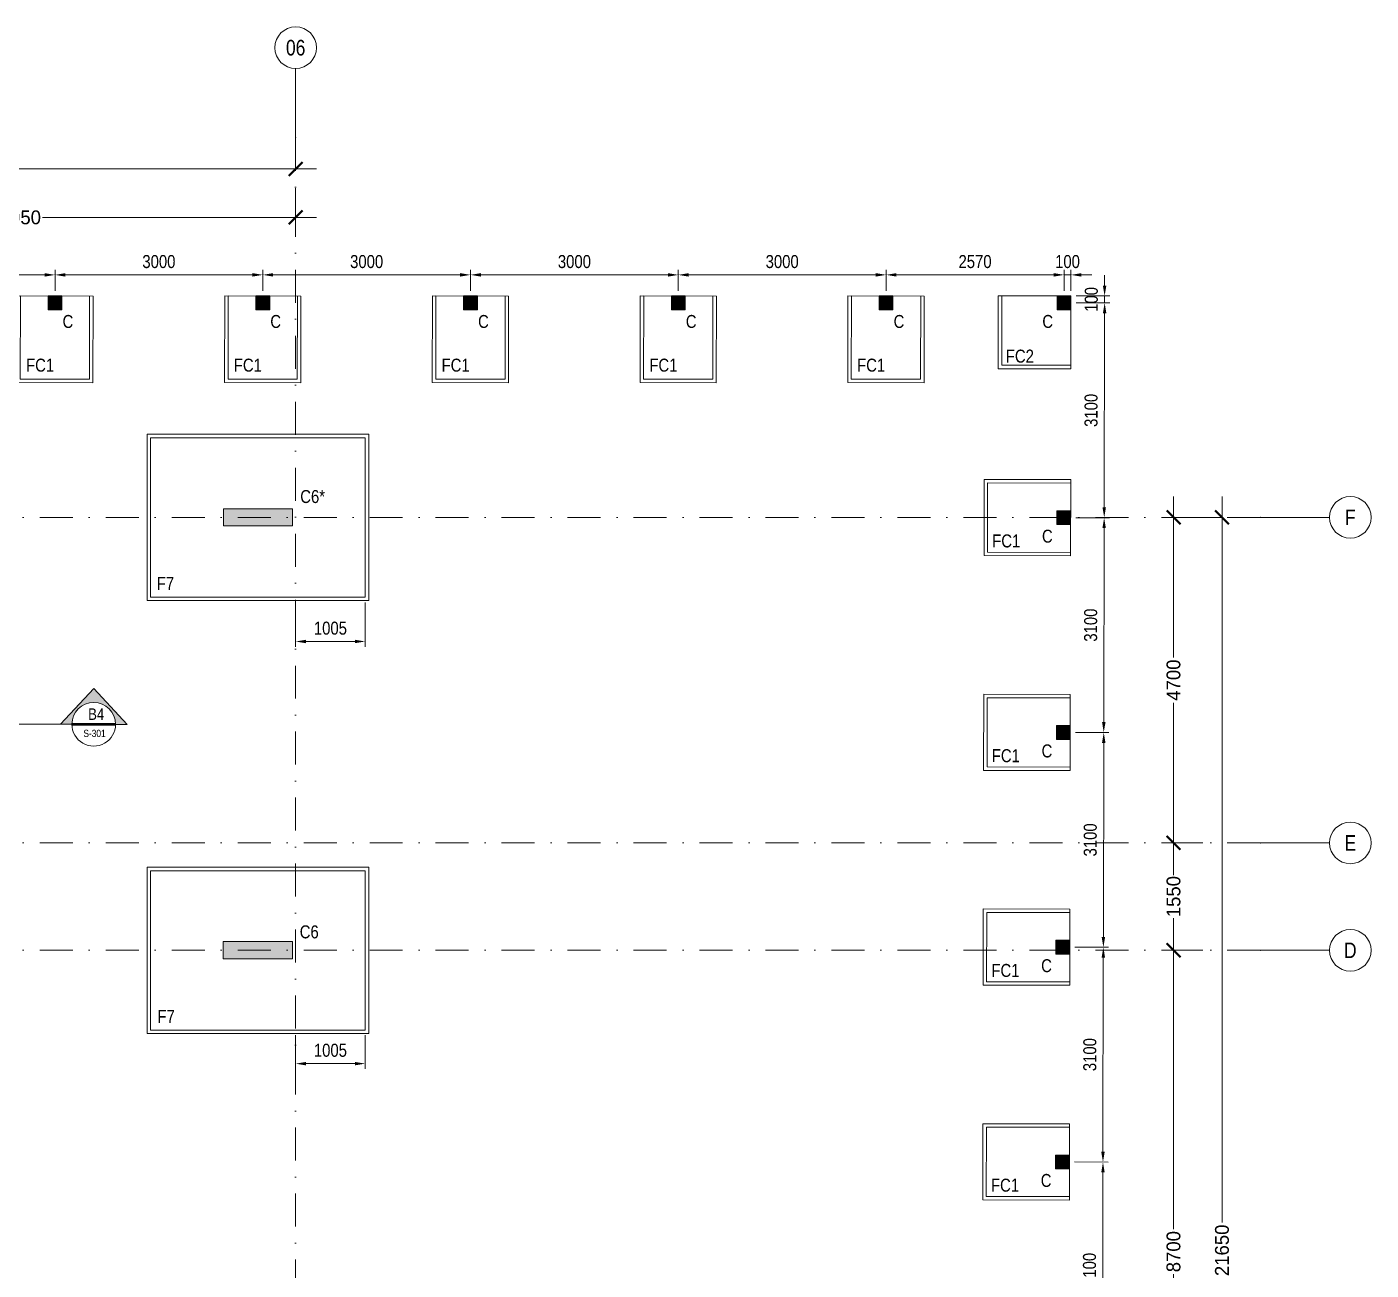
# Model space of a CAD drawing. Header units: millimetres. Extents: x -2277 to 53904, y -32032 to 20357.
# Drawn here: x 34494 to 53904, y -14086 to 3860 of the extents above; entities that cross this region are included whole.
import ezdxf
from ezdxf.enums import TextEntityAlignment as Align

# ---------------------------------------------------------------- set-up
doc = ezdxf.new("R2010")
doc.units = ezdxf.units.MM
doc.header["$LTSCALE"] = 75
doc.linetypes.add('DASHDOT2', pattern=[12.7, 6.35, -3.175, 0, -3.175])
doc.linetypes.add('Dot & Dashed', pattern=[502.708322, 238.125, -132.291667, 0, -132.291655])
for name, color, linetype in [('00_A_GRIDS.3D', 1, 'Continuous'), ('02_A_GRIDS.3D', 1, 'Continuous'), ('F7', 7, 'Continuous'), ('S-SLAB', 3, 'Continuous')]:
    doc.layers.add(name, color=color, linetype=linetype)
for name, color, linetype, lineweight in [('A-ANNO-DIMS', 211, 'Continuous', 9), ('G-ANNO-SYMB', 111, 'Continuous', 9), ('S- FOUNDTION', 2, 'Continuous', 9), ('S-BEAM-IDEN', 2, 'Continuous', 9), ('S-COL', 3, 'Continuous', 13), ('S-COLS-IDEN', 171, 'Continuous', 9), ('S-HATCH', 8, 'Continuous', 9), ('S-PLAIN CONCRETE', 1, 'Continuous', 9)]:
    doc.layers.add(name, color=color, linetype=linetype, lineweight=lineweight)
doc.styles.add('236 - NAS Mall_CD_GF Plan$0$TEXT 500', font='GOTHIC.TTF', dxfattribs={"height": 350})
doc.styles.add('Arial Narrow_1', font='ARIALN.TTF', dxfattribs={"height": 187.5})
doc.styles.add('Arial Narrow_2', font='ARIALN.TTF', dxfattribs={"height": 262.5})
doc.styles.add('GENERATED_STYLE_3', font='arial.ttf', dxfattribs={"width": 0.8})
doc.styles.add('TEXT 100', font='GOTHIC.TTF', dxfattribs={"height": 200})
doc.dimstyles.new('236 - NAS Mall_CD_GF Plan$0$DIM 500', dxfattribs={"dimtxt": 350, "dimasz": 300, "dimexe": 0, "dimexo": 0, "dimgap": 25, "dimtad": 0, "dimdec": 0, "dimrnd": 5, "dimzin": 0, "dimdsep": 46, "dimtxsty": '236 - NAS Mall_CD_GF Plan$0$TEXT 500', "dimblk": '236 - NAS Mall_CD_GF Plan$0$_ARCHTICK', "dimcen": 0, "dimdle": 300, "dimclrd": 256, "dimclre": 256, "dimclrt": 256, "dimadec": 0, "dimazin": 0, "dimtfac": 1, "dimtdec": 0, "dimtmove": 1, "dimatfit": 3, "dimfxl": 1000, "dimfxlon": 1, "dimtolj": 1, "dimtzin": 0, "dimlwd": 0, "dimlwe": 0, "dimarcsym": 0})
doc.dimstyles.new('WYE_STANDARD_-_2_5mm', dxfattribs={"dimscale": 304.8, "dimtxt": 187.5, "dimasz": 0.492126, "dimexe": 0.246063, "dimexo": 0.246063, "dimgap": 0.9, "dimtad": 0, "dimdec": 0, "dimzin": 0, "dimdsep": 46, "dimtxsty": 'Arial Narrow_1', "dimcen": 0.09, "dimazin": 0, "dimtfac": 1, "dimtdec": 0, "dimtix": 1, "dimtmove": 0, "dimatfit": 3, "dimfxl": 1, "dimtvp": 1, "dimtolj": 1, "dimtzin": 0, "dimlwd": 13, "dimlwe": 13, "dimarcsym": 2})

# ---------------------------------------------------------------- blocks, each defined once
blk = doc.blocks.new('236 - NAS Mall_CD_GF Plan$0$_ARCHTICK')
at = {"color": 0, "linetype": 'ByBlock', "const_width": 0.15}
blk.add_lwpolyline([(-0.5, -0.5), (0.5, 0.5)], dxfattribs=at)
blk = doc.blocks.new('*D14')
at = {"layer": '02_A_GRIDS.3D', "lineweight": 0, "transparency": 16777216}
for p, q in [((30425, 1531), (30425, 1109)), ((38375, 1531), (38375, 1109)), ((30125, 1109), (34081, 1109)), ((38675, 1109), (34719, 1109))]:
    blk.add_line(p, q, dxfattribs=at)
at = {"layer": 'Defpoints', "color": 0, "transparency": 16777216}
for p in [(30425, 1531), (38375, 1531), (38375, 1109)]:
    blk.add_point(p, dxfattribs=at)
at = {"layer": '02_A_GRIDS.3D', "lineweight": 0, "transparency": 16777216, "xscale": 200, "yscale": 200, "zscale": 200, "rotation": 180}
blk.add_blockref('236 - NAS Mall_CD_GF Plan$0$_ARCHTICK', (30425, 1109), dxfattribs=at)
at = {"layer": '02_A_GRIDS.3D', "lineweight": 0, "transparency": 16777216, "xscale": 200, "yscale": 200, "zscale": 200}
blk.add_blockref('236 - NAS Mall_CD_GF Plan$0$_ARCHTICK', (38375, 1109), dxfattribs=at)
at = {"layer": '02_A_GRIDS.3D', "transparency": 16777216, "insert": (34400, 1109), "char_height": 200, "attachment_point": 5, "style": 'TEXT 100'}
blk.add_mtext('\\A1;7950', dxfattribs=at)
blk = doc.blocks.new('*D15')
at = {"layer": '02_A_GRIDS.3D', "lineweight": 0, "transparency": 16777216}
for p, q in [((9375, 2231), (9375, 1809)), ((38375, 2231), (38375, 1809)), ((9075, 1809), (23159, 1809)), ((38675, 1809), (23963, 1809))]:
    blk.add_line(p, q, dxfattribs=at)
at = {"layer": 'Defpoints', "color": 0, "transparency": 16777216}
for p in [(9375, 2231), (38375, 2231), (38375, 1809)]:
    blk.add_point(p, dxfattribs=at)
at = {"layer": '02_A_GRIDS.3D', "lineweight": 0, "transparency": 16777216, "xscale": 200, "yscale": 200, "zscale": 200, "rotation": 180}
blk.add_blockref('236 - NAS Mall_CD_GF Plan$0$_ARCHTICK', (9375, 1809), dxfattribs=at)
at = {"layer": '02_A_GRIDS.3D', "lineweight": 0, "transparency": 16777216, "xscale": 200, "yscale": 200, "zscale": 200}
blk.add_blockref('236 - NAS Mall_CD_GF Plan$0$_ARCHTICK', (38375, 1809), dxfattribs=at)
at = {"layer": '02_A_GRIDS.3D', "transparency": 16777216, "insert": (23561, 1809), "char_height": 200, "attachment_point": 5, "style": 'TEXT 100'}
blk.add_mtext('\\A1;29000', dxfattribs=at)
blk = doc.blocks.new('*D28')
at = {"layer": '02_A_GRIDS.3D', "lineweight": 0, "transparency": 16777216}
for p, q in [((51751, -2920), (51751, -13399)), ((51330, -3220), (51751, -3220)), ((51751, -25170), (51751, -14203)), ((51333, -24870), (51751, -24870))]:
    blk.add_line(p, q, dxfattribs=at)
at = {"layer": 'Defpoints', "color": 0, "transparency": 16777216}
for p in [(51330, -3220), (51333, -24870), (51751, -24870)]:
    blk.add_point(p, dxfattribs=at)
at = {"layer": '02_A_GRIDS.3D', "lineweight": 0, "transparency": 16777216, "xscale": 200, "yscale": 200, "zscale": 200}
for p, rotation in [((51751, -3220), 90), ((51751, -24870), 270)]:
    blk.add_blockref('236 - NAS Mall_CD_GF Plan$0$_ARCHTICK', p, dxfattribs=dict(at, rotation=rotation))
at = {"layer": '02_A_GRIDS.3D', "transparency": 16777216, "insert": (51751, -13801), "char_height": 200, "attachment_point": 5, "rotation": 90, "style": 'TEXT 100'}
blk.add_mtext('\\A1;21650', dxfattribs=at)
blk = doc.blocks.new('*D29')
at = {"layer": '02_A_GRIDS.3D', "lineweight": 0, "transparency": 16777216}
for p, q in [((51051, -2920), (51051, -5244)), ((51473, -3220), (51051, -3220)), ((51051, -8220), (51051, -5896)), ((51473, -7920), (51051, -7920))]:
    blk.add_line(p, q, dxfattribs=at)
at = {"layer": 'Defpoints', "color": 0, "transparency": 16777216}
for p in [(51473, -3220), (51051, -7920), (51473, -7920)]:
    blk.add_point(p, dxfattribs=at)
at = {"layer": '02_A_GRIDS.3D', "lineweight": 0, "transparency": 16777216, "xscale": 200, "yscale": 200, "zscale": 200}
for p, rotation in [((51051, -3220), 90), ((51051, -7920), 270)]:
    blk.add_blockref('236 - NAS Mall_CD_GF Plan$0$_ARCHTICK', p, dxfattribs=dict(at, rotation=rotation))
at = {"layer": '02_A_GRIDS.3D', "transparency": 16777216, "insert": (51051, -5570), "char_height": 200, "attachment_point": 5, "rotation": 90, "style": 'TEXT 100'}
blk.add_mtext('\\A1;4700', dxfattribs=at)
blk = doc.blocks.new('*D30')
at = {"layer": '02_A_GRIDS.3D', "lineweight": 0, "transparency": 16777216}
for p, q in [((51051, -7620), (51051, -8386)), ((51473, -7920), (51051, -7920)), ((51051, -9770), (51051, -9004)), ((51473, -9470), (51051, -9470))]:
    blk.add_line(p, q, dxfattribs=at)
at = {"layer": 'Defpoints', "color": 0, "transparency": 16777216}
for p in [(51473, -7920), (51051, -9470), (51473, -9470)]:
    blk.add_point(p, dxfattribs=at)
at = {"layer": '02_A_GRIDS.3D', "lineweight": 0, "transparency": 16777216, "xscale": 200, "yscale": 200, "zscale": 200}
for p, rotation in [((51051, -7920), 90), ((51051, -9470), 270)]:
    blk.add_blockref('236 - NAS Mall_CD_GF Plan$0$_ARCHTICK', p, dxfattribs=dict(at, rotation=rotation))
at = {"layer": '02_A_GRIDS.3D', "transparency": 16777216, "insert": (51051, -8695), "char_height": 200, "attachment_point": 5, "rotation": 90, "style": 'TEXT 100'}
blk.add_mtext('\\A1;1550', dxfattribs=at)
blk = doc.blocks.new('*D31')
at = {"layer": '02_A_GRIDS.3D', "lineweight": 0, "transparency": 16777216}
for p, q in [((51051, -9170), (51051, -13495)), ((51473, -9470), (51051, -9470)), ((51051, -18470), (51051, -14144)), ((51473, -18170), (51051, -18170))]:
    blk.add_line(p, q, dxfattribs=at)
at = {"layer": 'Defpoints', "color": 0, "transparency": 16777216}
for p in [(51473, -9470), (51051, -18170), (51473, -18170)]:
    blk.add_point(p, dxfattribs=at)
at = {"layer": '02_A_GRIDS.3D', "lineweight": 0, "transparency": 16777216, "xscale": 200, "yscale": 200, "zscale": 200}
for p, rotation in [((51051, -9470), 90), ((51051, -18170), 270)]:
    blk.add_blockref('236 - NAS Mall_CD_GF Plan$0$_ARCHTICK', p, dxfattribs=dict(at, rotation=rotation))
at = {"layer": '02_A_GRIDS.3D', "transparency": 16777216, "insert": (51051, -13820), "char_height": 200, "attachment_point": 5, "rotation": 90, "style": 'TEXT 100'}
blk.add_mtext('\\A1;8700', dxfattribs=at)
blk = doc.blocks.new('Standard grid marker')
at = {"layer": '00_A_GRIDS.3D', "linetype": 'Dot & Dashed', "lineweight": 0}
for p, q in [((1000, 0), (0, 0)), ((33692, 0), (34692, 0))]:
    blk.add_line(p, q, dxfattribs=at)
at = {"layer": '00_A_GRIDS.3D', "linetype": 'DASHDOT2', "lineweight": 0}
blk.add_line((1000, 0), (33692, 0), dxfattribs=at)
at = {"layer": '00_A_GRIDS.3D', "linetype": 'Continuous', "lineweight": 0}
for centre in [(-300, 0), (34992, 0)]:
    blk.add_circle(centre, 300, dxfattribs=at)
at = {"layer": '00_A_GRIDS.3D', "linetype": 'Dot & Dashed', "lineweight": 0}
blk.add_point((1000, 0), dxfattribs=at)
blk.add_point((1000, 0), dxfattribs=at)
at = {"layer": '00_A_GRIDS.3D', "lineweight": 0, "style": 'GENERATED_STYLE_3'}
for tag, p in [('AC_MarkerText_1_0', (-464, -51)), ('AC_MarkerText_1_1', (34828, -51))]:
    blk.add_attdef(tag, text='', height=225, rotation=90, dxfattribs=at).set_placement(p, align=Align.TOP_CENTER)
blk = doc.blocks.new('Standard grid marker_2')
at = {"layer": '00_A_GRIDS.3D', "linetype": 'Dot & Dashed', "lineweight": 0}
blk.add_line((1000, 0), (0, 0), dxfattribs=at)
at = {"layer": '00_A_GRIDS.3D', "linetype": 'DASHDOT2', "lineweight": 0}
blk.add_line((1000, 0), (53981, 0), dxfattribs=at)
at = {"layer": '00_A_GRIDS.3D', "linetype": 'Continuous', "lineweight": 0}
blk.add_circle((-300, 0), 300, dxfattribs=at)
at = {"layer": '00_A_GRIDS.3D', "linetype": 'Dot & Dashed', "lineweight": 0}
blk.add_point((1000, 0), dxfattribs=at)
blk.add_point((1000, 0), dxfattribs=at)
at = {"layer": '00_A_GRIDS.3D', "lineweight": 0, "style": 'GENERATED_STYLE_3'}
for tag, p in [('AC_MarkerText_1_0', (-300, -215)), ('AC_MarkerText_1_1', (55281, -215))]:
    blk.add_attdef(tag, text='', height=225, rotation=180, dxfattribs=at).set_placement(p, align=Align.TOP_CENTER)
blk = doc.blocks.new('*U34')
at = {"layer": 'S-HATCH'}
blk.add_hatch(color=256, dxfattribs=at).paths.add_polyline_path([(0, 100), (200, 100), (200, -100), (0, -100)])
at = {"layer": 'S-COL'}
blk.add_lwpolyline([(0, 100), (200, 100), (200, -100), (0, -100)], close=True, dxfattribs=at)
at = {"layer": 'S-COLS-IDEN', "insert": (209, -174), "char_height": 187, "width": 330.7, "attachment_point": 1, "rotation": 0, "style": 'Arial Narrow_1'}
blk.add_mtext('C', dxfattribs=at)
blk = doc.blocks.new('*U35')
at = {"layer": 'S-COL', "color": 0, "linetype": 'ByBlock', "lineweight": -2, "transparency": 16777216}
for p in [(34800, -125), (37800, -125), (40800, -125), (43800, -125), (46800, -125)]:
    blk.add_blockref('*U34', p, dxfattribs=at)
blk = doc.blocks.new('*U36')
at = {"layer": 'S-HATCH'}
blk.add_hatch(color=256, dxfattribs=at).paths.add_polyline_path([(0, -100), (0, 100), (200, 100), (200, -100)])
at = {"layer": 'S-COL'}
blk.add_lwpolyline([(0, -100), (0, 100), (200, 100), (200, -100)], close=True, dxfattribs=at)
at = {"layer": 'S-COLS-IDEN', "insert": (274, -313), "char_height": 187, "width": 330.7, "attachment_point": 1, "rotation": 90.1053, "style": 'Arial Narrow_1'}
blk.add_mtext('C', dxfattribs=at)
blk = doc.blocks.new('*U37')
at = {"layer": 'S-COL', "color": 0, "linetype": 'ByBlock', "lineweight": -2, "transparency": 16777216, "rotation": 269.8946851459084}
for p in [(49470, -25), (49465, -3125), (49459, -6225), (49453, -9325), (49447, -12425), (49442, -15525), (49436, -18625), (49430, -21725), (49425, -24825)]:
    blk.add_blockref('*U36', p, dxfattribs=at)
blk = doc.blocks.new('fcccc')
at = {"layer": 'S- FOUNDTION'}
blk.add_lwpolyline([(-9268, -6922), (-9268, -8122), (-10268, -8122), (-10268, -6922)], close=True, dxfattribs=at)
at = {"layer": 'S-PLAIN CONCRETE'}
blk.add_lwpolyline([(-9218, -6922), (-9218, -8172), (-10318, -8172), (-10318, -6922)], close=True, dxfattribs=at)
blk = doc.blocks.new('F1')
at = {"layer": 'S-SLAB', "color": 2, "rotation": 359.9088043548457}
blk.add_blockref('fcccc', (21060, 5640), dxfattribs=at)
at = {"layer": 'S-BEAM-IDEN', "lineweight": 20, "insert": (10863, -2170), "char_height": 187.5, "width": 360.76, "attachment_point": 1, "rotation": 359.9088, "style": 'Arial Narrow_1'}
blk.add_mtext('FC1', dxfattribs=at)
blk = doc.blocks.new('*U42')
at = {"layer": '02_A_GRIDS.3D', "rotation": 359.9999999169608}
blk.add_blockref('F1', (-11181, 1366), dxfattribs=at)
blk = doc.blocks.new('*U43')
at = {"layer": '02_A_GRIDS.3D', "color": 0, "linetype": 'ByBlock', "lineweight": -2, "transparency": 16777216}
for p in [(34800, -125), (37800, -125), (40800, -125), (43800, -125), (46800, -125)]:
    blk.add_blockref('*U42', p, dxfattribs=at)
blk = doc.blocks.new('FC1')
at = {"layer": 'S-SLAB', "color": 2, "rotation": 269.9088043548456}
blk.add_blockref('fcccc', (56471, -12999), dxfattribs=at)
at = {"layer": 'S-BEAM-IDEN', "lineweight": 20, "insert": (48432, -3461), "char_height": 187.5, "width": 360.76, "attachment_point": 1, "rotation": 359.9088, "style": 'Arial Narrow_1'}
blk.add_mtext('FC1', dxfattribs=at)
blk = doc.blocks.new('*U45')
at = {"layer": '02_A_GRIDS.3D', "rotation": 90.10531485409159}
blk.add_blockref('FC1', (-3134, -49370), dxfattribs=at)
blk = doc.blocks.new('*U46')
at = {"layer": '02_A_GRIDS.3D', "color": 0, "linetype": 'ByBlock', "lineweight": -2, "transparency": 16777216, "rotation": 269.8946851459084}
for p in [(49365, -3225), (49359, -6325), (49353, -9425), (49347, -12525), (49342, -15625), (49336, -18725), (49330, -21825), (49325, -24925)]:
    blk.add_blockref('*U45', p, dxfattribs=at)
blk = doc.blocks.new('F8')
at = {"layer": 'S- FOUNDTION'}
blk.add_lwpolyline([(-10903, -18021), (-8603, -18021), (-8603, -21121), (-10903, -21121)], close=True, dxfattribs=at)
at = {"layer": 'S-PLAIN CONCRETE'}
blk.add_lwpolyline([(-10953, -17971), (-8553, -17971), (-8553, -21171), (-10953, -21171)], close=True, dxfattribs=at)
blk = doc.blocks.new('*D80')
at = {"layer": 'A-ANNO-DIMS', "color": 0, "lineweight": 13, "transparency": 16777216}
for p, q in [((38375, -10696), (38375, -11181)), ((39380, -10696), (39380, -11181)), ((39230, -11106), (38525, -11106))]:
    blk.add_line(p, q, dxfattribs=at)
at = {"layer": 'A-ANNO-DIMS', "color": 0, "transparency": 16777216}
for points in [[(38525, -11081), (38525, -11131), (38375, -11106)], [(39230, -11081), (39230, -11131), (39380, -11106)]]:
    blk.add_solid(points, dxfattribs=at)
at = {"layer": 'Defpoints', "color": 0, "transparency": 16777216}
for p in [(38375, -10621), (39380, -10621), (38375, -11106)]:
    blk.add_point(p, dxfattribs=at)
at = {"layer": 'A-ANNO-DIMS', "color": 0, "transparency": 16777216, "insert": (38877, -10914), "char_height": 187.5, "attachment_point": 5, "style": 'Arial Narrow_1'}
blk.add_mtext('\\A1;1005', dxfattribs=at)
blk = doc.blocks.new('*D81')
at = {"layer": 'A-ANNO-DIMS', "color": 0, "lineweight": 13, "transparency": 16777216}
for p, q in [((38375, -4447), (38375, -5087)), ((39380, -4447), (39380, -5087)), ((39230, -5012), (38525, -5012))]:
    blk.add_line(p, q, dxfattribs=at)
at = {"layer": 'A-ANNO-DIMS', "color": 0, "transparency": 16777216}
for points in [[(38525, -4987), (38525, -5037), (38375, -5012)], [(39230, -4987), (39230, -5037), (39380, -5012)]]:
    blk.add_solid(points, dxfattribs=at)
at = {"layer": 'Defpoints', "color": 0, "transparency": 16777216}
for p in [(38375, -4372), (39380, -4372), (38375, -5012)]:
    blk.add_point(p, dxfattribs=at)
at = {"layer": 'A-ANNO-DIMS', "color": 0, "transparency": 16777216, "insert": (38877, -4821), "char_height": 187.5, "attachment_point": 5, "style": 'Arial Narrow_1'}
blk.add_mtext('\\A1;1005', dxfattribs=at)
blk = doc.blocks.new('*D117')
at = {"layer": 'A-ANNO-DIMS', "color": 0, "lineweight": 13, "transparency": 16777216}
for p, q in [((31900, 50), (31900, 355)), ((32050, 280), (34750, 280)), ((34900, 50), (34900, 355))]:
    blk.add_line(p, q, dxfattribs=at)
at = {"layer": 'A-ANNO-DIMS', "color": 0, "transparency": 16777216}
for points in [[(32050, 305), (32050, 255), (31900, 280)], [(34750, 305), (34750, 255), (34900, 280)]]:
    blk.add_solid(points, dxfattribs=at)
at = {"layer": 'Defpoints', "color": 0, "transparency": 16777216}
for p in [(34900, 280), (31900, -25), (34900, -25)]:
    blk.add_point(p, dxfattribs=at)
at = {"layer": 'A-ANNO-DIMS', "color": 0, "transparency": 16777216, "insert": (33400, 471), "char_height": 187.5, "attachment_point": 5, "style": 'Arial Narrow_1'}
blk.add_mtext('\\A1;3000', dxfattribs=at)
blk = doc.blocks.new('*D118')
at = {"layer": 'A-ANNO-DIMS', "color": 0, "lineweight": 13, "transparency": 16777216}
for p, q in [((34900, 50), (34900, 355)), ((35050, 280), (37750, 280)), ((37900, 50), (37900, 355))]:
    blk.add_line(p, q, dxfattribs=at)
at = {"layer": 'A-ANNO-DIMS', "color": 0, "transparency": 16777216}
for points in [[(35050, 305), (35050, 255), (34900, 280)], [(37750, 305), (37750, 255), (37900, 280)]]:
    blk.add_solid(points, dxfattribs=at)
at = {"layer": 'Defpoints', "color": 0, "transparency": 16777216}
for p in [(37900, 280), (34900, -25), (37900, -25)]:
    blk.add_point(p, dxfattribs=at)
at = {"layer": 'A-ANNO-DIMS', "color": 0, "transparency": 16777216, "insert": (36400, 471), "char_height": 187.5, "attachment_point": 5, "style": 'Arial Narrow_1'}
blk.add_mtext('\\A1;3000', dxfattribs=at)
blk = doc.blocks.new('*D119')
at = {"layer": 'A-ANNO-DIMS', "color": 0, "lineweight": 13, "transparency": 16777216}
for p, q in [((37900, 50), (37900, 355)), ((38050, 280), (40750, 280)), ((40900, 50), (40900, 355))]:
    blk.add_line(p, q, dxfattribs=at)
at = {"layer": 'A-ANNO-DIMS', "color": 0, "transparency": 16777216}
for points in [[(38050, 305), (38050, 255), (37900, 280)], [(40750, 305), (40750, 255), (40900, 280)]]:
    blk.add_solid(points, dxfattribs=at)
at = {"layer": 'Defpoints', "color": 0, "transparency": 16777216}
for p in [(40900, 280), (37900, -25), (40900, -25)]:
    blk.add_point(p, dxfattribs=at)
at = {"layer": 'A-ANNO-DIMS', "color": 0, "transparency": 16777216, "insert": (39400, 471), "char_height": 187.5, "attachment_point": 5, "style": 'Arial Narrow_1'}
blk.add_mtext('\\A1;3000', dxfattribs=at)
blk = doc.blocks.new('*D120')
at = {"layer": 'A-ANNO-DIMS', "color": 0, "lineweight": 13, "transparency": 16777216}
for p, q in [((40900, 50), (40900, 355)), ((41050, 280), (43750, 280)), ((43900, 50), (43900, 355))]:
    blk.add_line(p, q, dxfattribs=at)
at = {"layer": 'A-ANNO-DIMS', "color": 0, "transparency": 16777216}
for points in [[(41050, 305), (41050, 255), (40900, 280)], [(43750, 305), (43750, 255), (43900, 280)]]:
    blk.add_solid(points, dxfattribs=at)
at = {"layer": 'Defpoints', "color": 0, "transparency": 16777216}
for p in [(43900, 280), (40900, -25), (43900, -25)]:
    blk.add_point(p, dxfattribs=at)
at = {"layer": 'A-ANNO-DIMS', "color": 0, "transparency": 16777216, "insert": (42400, 471), "char_height": 187.5, "attachment_point": 5, "style": 'Arial Narrow_1'}
blk.add_mtext('\\A1;3000', dxfattribs=at)
blk = doc.blocks.new('*D121')
at = {"layer": 'A-ANNO-DIMS', "color": 0, "lineweight": 13, "transparency": 16777216}
for p, q in [((43900, 50), (43900, 355)), ((44050, 280), (46750, 280)), ((46900, 50), (46900, 355))]:
    blk.add_line(p, q, dxfattribs=at)
at = {"layer": 'A-ANNO-DIMS', "color": 0, "transparency": 16777216}
for points in [[(44050, 305), (44050, 255), (43900, 280)], [(46750, 305), (46750, 255), (46900, 280)]]:
    blk.add_solid(points, dxfattribs=at)
at = {"layer": 'Defpoints', "color": 0, "transparency": 16777216}
for p in [(46900, 280), (43900, -25), (46900, -25)]:
    blk.add_point(p, dxfattribs=at)
at = {"layer": 'A-ANNO-DIMS', "color": 0, "transparency": 16777216, "insert": (45400, 471), "char_height": 187.5, "attachment_point": 5, "style": 'Arial Narrow_1'}
blk.add_mtext('\\A1;3000', dxfattribs=at)
blk = doc.blocks.new('*D122')
at = {"layer": 'A-ANNO-DIMS', "color": 0, "lineweight": 13, "transparency": 16777216}
for p, q in [((46900, 50), (46900, 355)), ((47050, 280), (49320, 280)), ((49470, 50), (49470, 355))]:
    blk.add_line(p, q, dxfattribs=at)
at = {"layer": 'A-ANNO-DIMS', "color": 0, "transparency": 16777216}
for points in [[(47050, 305), (47050, 255), (46900, 280)], [(49320, 305), (49320, 255), (49470, 280)]]:
    blk.add_solid(points, dxfattribs=at)
at = {"layer": 'Defpoints', "color": 0, "transparency": 16777216}
for p in [(49470, 280), (46900, -25), (49470, -25)]:
    blk.add_point(p, dxfattribs=at)
at = {"layer": 'A-ANNO-DIMS', "color": 0, "transparency": 16777216, "insert": (48185, 471), "char_height": 187.5, "attachment_point": 5, "style": 'Arial Narrow_1'}
blk.add_mtext('\\A1;2570', dxfattribs=at)
blk = doc.blocks.new('*D123')
at = {"layer": 'A-ANNO-DIMS', "color": 0, "lineweight": 13, "transparency": 16777216}
for p, q in [((49320, 280), (49170, 280)), ((49470, 50), (49470, 355)), ((49470, 280), (49570, 280)), ((49570, 50), (49570, 355)), ((49720, 280), (49870, 280))]:
    blk.add_line(p, q, dxfattribs=at)
at = {"layer": 'A-ANNO-DIMS', "color": 0, "transparency": 16777216}
for points in [[(49320, 305), (49320, 255), (49470, 280)], [(49720, 305), (49720, 255), (49570, 280)]]:
    blk.add_solid(points, dxfattribs=at)
at = {"layer": 'Defpoints', "color": 0, "transparency": 16777216}
for p in [(49570, 280), (49470, -25), (49570, -25)]:
    blk.add_point(p, dxfattribs=at)
at = {"layer": 'A-ANNO-DIMS', "color": 0, "transparency": 16777216, "insert": (49520, 471), "char_height": 187.5, "attachment_point": 5, "style": 'Arial Narrow_1'}
blk.add_mtext('\\A1;100', dxfattribs=at)
blk = doc.blocks.new('*D124')
at = {"layer": 'A-ANNO-DIMS', "color": 0, "lineweight": 13, "transparency": 16777216}
for p, q in [((50056, 125), (50056, 275)), ((49645, -25), (50131, -25)), ((49645, -125), (50131, -125)), ((50056, -25), (50056, -125)), ((50056, -275), (50056, -425))]:
    blk.add_line(p, q, dxfattribs=at)
at = {"layer": 'A-ANNO-DIMS', "color": 0, "transparency": 16777216}
for points in [[(50031, 125), (50081, 125), (50056, -25)], [(50031, -275), (50081, -275), (50056, -125)]]:
    blk.add_solid(points, dxfattribs=at)
at = {"layer": 'Defpoints', "color": 0, "transparency": 16777216}
for p in [(49570, -25), (49570, -125), (50056, -125)]:
    blk.add_point(p, dxfattribs=at)
at = {"layer": 'A-ANNO-DIMS', "color": 0, "transparency": 16777216, "insert": (49864, -75), "char_height": 187.5, "attachment_point": 5, "rotation": 90, "style": 'Arial Narrow_1'}
blk.add_mtext('\\A1;100', dxfattribs=at)
blk = doc.blocks.new('*D125')
at = {"layer": 'A-ANNO-DIMS', "color": 0, "lineweight": 13, "transparency": 16777216}
for p, q in [((49645, -125), (50131, -126)), ((50056, -276), (50050, -3076)), ((49640, -3225), (50125, -3226))]:
    blk.add_line(p, q, dxfattribs=at)
at = {"layer": 'A-ANNO-DIMS', "color": 0, "transparency": 16777216}
for points in [[(50031, -276), (50081, -276), (50056, -126)], [(50025, -3076), (50075, -3076), (50050, -3226)]]:
    blk.add_solid(points, dxfattribs=at)
at = {"layer": 'Defpoints', "color": 0, "transparency": 16777216}
for p in [(49570, -125), (49565, -3225), (50050, -3226)]:
    blk.add_point(p, dxfattribs=at)
at = {"layer": 'A-ANNO-DIMS', "color": 0, "transparency": 16777216, "insert": (49861, -1676), "char_height": 187.5, "attachment_point": 5, "rotation": 89.8947, "style": 'Arial Narrow_1'}
blk.add_mtext('\\A1;3100', dxfattribs=at)
blk = doc.blocks.new('*D126')
at = {"layer": 'A-ANNO-DIMS', "color": 0, "lineweight": 13, "transparency": 16777216}
for p, q in [((49640, -3225), (50124, -3226)), ((50049, -3376), (50044, -6176)), ((49634, -6325), (50118, -6326))]:
    blk.add_line(p, q, dxfattribs=at)
at = {"layer": 'A-ANNO-DIMS', "color": 0, "transparency": 16777216}
for points in [[(50024, -3376), (50074, -3376), (50049, -3226)], [(50019, -6176), (50069, -6176), (50043, -6326)]]:
    blk.add_solid(points, dxfattribs=at)
at = {"layer": 'Defpoints', "color": 0, "transparency": 16777216}
for p in [(49565, -3225), (49559, -6325), (50043, -6326)]:
    blk.add_point(p, dxfattribs=at)
at = {"layer": 'A-ANNO-DIMS', "color": 0, "transparency": 16777216, "insert": (49855, -4776), "char_height": 187.5, "attachment_point": 5, "rotation": 89.8947, "style": 'Arial Narrow_1'}
blk.add_mtext('\\A1;3100', dxfattribs=at)
blk = doc.blocks.new('*D127')
at = {"layer": 'A-ANNO-DIMS', "color": 0, "lineweight": 13, "transparency": 16777216}
for p, q in [((49634, -6325), (50118, -6326)), ((50043, -6476), (50038, -9276)), ((49628, -9425), (50113, -9426))]:
    blk.add_line(p, q, dxfattribs=at)
at = {"layer": 'A-ANNO-DIMS', "color": 0, "transparency": 16777216}
for points in [[(50018, -6476), (50068, -6476), (50043, -6326)], [(50013, -9276), (50063, -9276), (50038, -9426)]]:
    blk.add_solid(points, dxfattribs=at)
at = {"layer": 'Defpoints', "color": 0, "transparency": 16777216}
for p in [(49559, -6325), (49553, -9425), (50038, -9426)]:
    blk.add_point(p, dxfattribs=at)
at = {"layer": 'A-ANNO-DIMS', "color": 0, "transparency": 16777216, "insert": (49849, -7876), "char_height": 187.5, "attachment_point": 5, "rotation": 89.8947, "style": 'Arial Narrow_1'}
blk.add_mtext('\\A1;3100', dxfattribs=at)
blk = doc.blocks.new('*D128')
at = {"layer": 'A-ANNO-DIMS', "color": 0, "lineweight": 13, "transparency": 16777216}
for p, q in [((49628, -9425), (50113, -9426)), ((50037, -9576), (50032, -12376)), ((49622, -12525), (50107, -12526))]:
    blk.add_line(p, q, dxfattribs=at)
at = {"layer": 'A-ANNO-DIMS', "color": 0, "transparency": 16777216}
for points in [[(50012, -9576), (50062, -9576), (50038, -9426)], [(50007, -12376), (50057, -12376), (50032, -12526)]]:
    blk.add_solid(points, dxfattribs=at)
at = {"layer": 'Defpoints', "color": 0, "transparency": 16777216}
for p in [(49553, -9425), (49547, -12525), (50032, -12526)]:
    blk.add_point(p, dxfattribs=at)
at = {"layer": 'A-ANNO-DIMS', "color": 0, "transparency": 16777216, "insert": (49843, -10976), "char_height": 187.5, "attachment_point": 5, "rotation": 89.8947, "style": 'Arial Narrow_1'}
blk.add_mtext('\\A1;3100', dxfattribs=at)
blk = doc.blocks.new('*D129')
at = {"layer": 'A-ANNO-DIMS', "color": 0, "lineweight": 13, "transparency": 16777216}
for p, q in [((49622, -12525), (50107, -12526)), ((50032, -12676), (50027, -15476)), ((49617, -15625), (50101, -15626))]:
    blk.add_line(p, q, dxfattribs=at)
at = {"layer": 'A-ANNO-DIMS', "color": 0, "transparency": 16777216}
for points in [[(50007, -12676), (50057, -12676), (50032, -12526)], [(50002, -15476), (50052, -15476), (50026, -15626)]]:
    blk.add_solid(points, dxfattribs=at)
at = {"layer": 'Defpoints', "color": 0, "transparency": 16777216}
for p in [(49547, -12525), (49542, -15625), (50026, -15626)]:
    blk.add_point(p, dxfattribs=at)
at = {"layer": 'A-ANNO-DIMS', "color": 0, "transparency": 16777216, "insert": (49838, -14076), "char_height": 187.5, "attachment_point": 5, "rotation": 89.8947, "style": 'Arial Narrow_1'}
blk.add_mtext('\\A1;3100', dxfattribs=at)
blk = doc.blocks.new('Section - SECTION_HEAD-614868-VILLA E - FOUNDATION')
at = {"layer": 'G-ANNO-SYMB'}
h = blk.add_hatch(color=256, dxfattribs=at)
edge = h.paths.add_edge_path(flags=0)
edge.add_line((-11.86, 0), (-15.02, 0))
edge.add_line((-15.02, 0), (-5.86, 9.83))
edge.add_line((-5.86, 9.83), (3.31, 0))
edge.add_line((3.31, 0), (0.14, 0))
edge.add_arc((-5.86, 0), 6, 0, 180)
for p, q in [((-5.86, 9.83), (-15.02, 0)), ((3.31, 0), (-5.86, 9.83)), ((-15.02, 0), (-11.86, 0)), ((0.14, 0), (15.14, 0)), ((0.14, 0), (3.31, 0))]:
    blk.add_line(p, q, dxfattribs=at)
for start, end in [(0, 180), (0, 180), (180, 0)]:
    blk.add_arc((-5.86, 0), 6, start, end, dxfattribs=at)

msp = doc.modelspace()

# ---------------------------------------------------------------- hatches: boundary and pattern name
at = {"layer": 'S-HATCH'}
for points in [[(38330.9, -3095.9), (37330.9, -3095.9), (37330.9, -3344.6), (38330.9, -3344.6)], [(38329.9, -9595), (38329.9, -9345), (37329.9, -9345), (37329.9, -9595)]]:
    msp.add_hatch(color=256, dxfattribs=at).paths.add_polyline_path(points)

# ---------------------------------------------------------------- linework, layer by layer
at = {"layer": 'G-ANNO-SYMB', "lineweight": 50}
msp.add_line((35143.8, -6207.8), (35773.8, -6207.8), dxfattribs=at)
at = {"layer": 'S- FOUNDTION', "color": 1}
msp.add_lwpolyline([(48520.2, -25), (48520.2, -1075), (49570.2, -1075), (49570.2, -25)], close=True, dxfattribs=at)
at = {"layer": 'S- FOUNDTION'}
msp.add_lwpolyline([(48570.2, -25), (48570.2, -1025), (49570.2, -1025), (49570.2, -25)], close=True, dxfattribs=at)
at = {"layer": 'S-COL'}
for points in [[(38330.9, -3095.9), (37330.9, -3095.9), (37330.9, -3344.6), (38330.9, -3344.6)], [(38329.9, -9595), (38329.9, -9345), (37329.9, -9345), (37329.9, -9595)]]:
    msp.add_lwpolyline(points, close=True, dxfattribs=at)

# ---------------------------------------------------------------- block references
at = {"layer": '00_A_GRIDS.3D', "linetype": 'Continuous'}
ref = msp.add_blockref('Standard grid marker_2', (53303.8, -3220), dxfattribs=dict(at, zscale=1000, rotation=180))
ref.add_attrib('AC_MarkerText_1', 'F', dxfattribs={"color": 7, "lineweight": 0, "height": 225, "rotation": 360, "style": 'GENERATED_STYLE_3', "width": 0.8}).set_placement((53603.8, -3107.5), align=Align.TOP_CENTER)
ref = msp.add_blockref('Standard grid marker_2', (53303.8, -7920), dxfattribs=dict(at, zscale=1000, rotation=180))
ref.add_attrib('AC_MarkerText_1', 'E', dxfattribs={"color": 7, "lineweight": 0, "height": 225, "rotation": 360, "style": 'GENERATED_STYLE_3', "width": 0.8}).set_placement((53603.8, -7807.5), align=Align.TOP_CENTER)
ref = msp.add_blockref('Standard grid marker_2', (53303.8, -9470), dxfattribs=dict(at, zscale=1000, rotation=180))
ref.add_attrib('AC_MarkerText_1', 'D', dxfattribs={"color": 7, "lineweight": 0, "height": 225, "rotation": 360, "style": 'GENERATED_STYLE_3', "width": 0.8}).set_placement((53603.8, -9357.5), align=Align.TOP_CENTER)
at = {"layer": '02_A_GRIDS.3D', "linetype": 'Dot & Dashed'}
ref = msp.add_blockref('Standard grid marker', (38375, 3259.6), dxfattribs=dict(at, zscale=1000, rotation=270))
ref.add_attrib('AC_MarkerText_1', '06', dxfattribs={"color": 7, "lineweight": 0, "height": 225, "rotation": 360, "style": 'GENERATED_STYLE_3', "width": 0.8}).set_placement((38375, 3672.1), align=Align.TOP_CENTER)
ref.add_attrib('AC_MarkerText_1_1', '06', dxfattribs={"layer": '00_A_GRIDS.3D', "color": 7, "lineweight": 0, "height": 225, "rotation": 360, "style": 'GENERATED_STYLE_3', "width": 0.8}).set_placement((38375, -31616.5), align=Align.TOP_CENTER)
at = {"layer": '02_A_GRIDS.3D'}
for name, p in [('*U43', (0, 0)), ('*U46', (0, -5))]:
    msp.add_blockref(name, p, dxfattribs=at)
at = {"layer": 'F7', "rotation": 270}
for p in [(57400.8, -12974.8), (57400.8, -19224)]:
    msp.add_blockref('F8', p, dxfattribs=at)
at = {"layer": 'G-ANNO-SYMB', "extrusion": (0, 0, -1), "xscale": 52.49999999999998, "yscale": 52.49999999999998, "zscale": 52.49999999999998, "rotation": 0.0679569338191175}
msp.add_blockref('Section - SECTION_HEAD-614868-VILLA E - FOUNDATION', (-35151.5, -6207.6), dxfattribs=at)
at = {"layer": 'S-COL'}
for name in ['*U35', '*U37']:
    msp.add_blockref(name, (0, 0), dxfattribs=at)

# ---------------------------------------------------------------- texts
at = {"layer": 'G-ANNO-SYMB', "lineweight": 30, "insert": (35378.6, -5978), "char_height": 165.37, "width": 126.881, "attachment_point": 1, "rotation": 0.00013, "style": 'Arial Narrow_1'}
msp.add_mtext('\\A1;B4', dxfattribs=at)
at = {"layer": 'G-ANNO-SYMB', "lineweight": 20, "insert": (35310.4, -6286.5), "char_height": 105, "width": 323.24, "attachment_point": 1, "rotation": 0.00013, "style": 'Arial Narrow_2'}
msp.add_mtext('S-301', dxfattribs=at)
at = {"layer": 'S-BEAM-IDEN', "lineweight": 20, "char_height": 187.5, "width": 360.759, "attachment_point": 1, "style": 'Arial Narrow_1'}
for s, insert in [('FC2', (48629.2, -799.1)), ('F7', (36370, -4080)), ('F7', (36380, -10330))]:
    msp.add_mtext(s, dxfattribs=dict(at, insert=insert))
at = {"layer": 'S-COLS-IDEN', "char_height": 187.5, "width": 330.696, "attachment_point": 1, "style": 'Arial Narrow_1'}
for s, insert in [('C6*', (38441, -2825.9)), ('C6', (38433.4, -9110))]:
    msp.add_mtext(s, dxfattribs=dict(at, insert=insert))

# ---------------------------------------------------------------- dimensions: what is measured, and where the dimension line sits
at = {"layer": '02_A_GRIDS.3D'}
dim = msp.add_linear_dim(base=(38375, 1808.8), p1=(9375, 2230.7), p2=(38375, 2230.7), dimstyle='236 - NAS Mall_CD_GF Plan$0$DIM 500', override={"dimtxt": 187.5, "dimasz": 200, "dimtxsty": 'TEXT 100'}, dxfattribs=at)
dim.commit()
dim.dimension.update_dxf_attribs({"geometry": '*D15', "text_midpoint": (23561.2, 1808.8), "dimtype": 160})
dim = msp.add_linear_dim(base=(38375, 1108.8), p1=(30425, 1530.7), p2=(38375, 1530.7), dimstyle='236 - NAS Mall_CD_GF Plan$0$DIM 500', override={"dimtxt": 187.5, "dimasz": 200, "dimtxsty": 'TEXT 100'}, dxfattribs=at)
dim.commit()
dim.dimension.update_dxf_attribs({"geometry": '*D14', "text_midpoint": (34400, 1108.8)})
for base, p1, p2, picture, middle in [((51051.4, -7920), (51473.3, -3220), (51473.3, -7920), '*D29', (51051.4, -5570)), ((51051.4, -9470), (51473.3, -7920), (51473.3, -9470), '*D30', (51051.4, -8695)), ((51051.4, -18169.6), (51473.3, -9470), (51473.3, -18169.6), '*D31', (51051.4, -13819.8))]:
    dim = msp.add_linear_dim(base=base, p1=p1, p2=p2, angle=270, dimstyle='236 - NAS Mall_CD_GF Plan$0$DIM 500', override={"dimtxt": 187.5, "dimasz": 200, "dimtxsty": 'TEXT 100'}, dxfattribs=at)
    dim.commit()
    dim.dimension.update_dxf_attribs({"geometry": picture, "text_midpoint": middle})
dim = msp.add_linear_dim(base=(51751.4, -24870), p1=(51329.5, -3220), p2=(51332.7, -24870), angle=270, dimstyle='236 - NAS Mall_CD_GF Plan$0$DIM 500', override={"dimtxt": 187.5, "dimasz": 200, "dimtxsty": 'TEXT 100'}, dxfattribs=at)
dim.commit()
dim.dimension.update_dxf_attribs({"geometry": '*D28', "text_midpoint": (51751.4, -13800.9), "dimtype": 160})
at = {"layer": 'A-ANNO-DIMS'}
for base, p1, p2, picture, middle in [((34900, 280), (31900, -25), (34900, -25), '*D117', (33400, 471.5)), ((37900, 280), (34900, -25), (37900, -25), '*D118', (36400, 471.5)), ((40900, 280), (37900, -25), (40900, -25), '*D119', (39400, 471.5)), ((43900, 280), (40900, -25), (43900, -25), '*D120', (42400, 471.5)), ((46900, 280), (43900, -25), (46900, -25), '*D121', (45400, 471.5)), ((49470.2, 280), (46900, -25), (49470.2, -25), '*D122', (48185.1, 471.5)), ((49570.2, 280), (49470.2, -25), (49570.2, -25), '*D123', (49520.2, 471.5)), ((38375, -5012.3), (39379.9, -4371.7), (38375, -4371.7), '*D81', (38877.5, -4820.8)), ((38375, -11105.7), (39379.9, -10620.8), (38375, -10620.8), '*D80', (38877.5, -10914.3))]:
    dim = msp.add_linear_dim(base=base, p1=p1, p2=p2, dimstyle='WYE_STANDARD_-_2_5mm', override={"dimpost": '<>'}, dxfattribs=at)
    dim.commit()
    dim.dimension.update_dxf_attribs({"geometry": picture, "text_midpoint": middle})
dim = msp.add_linear_dim(base=(50055.8, -125), p1=(49570.2, -25), p2=(49570.2, -125), angle=90, dimstyle='WYE_STANDARD_-_2_5mm', override={"dimpost": '<>'}, dxfattribs=at)
dim.commit()
dim.dimension.update_dxf_attribs({"geometry": '*D124', "text_midpoint": (49864.3, -75)})
for p1, p2, distance, picture, middle in [((49570.2, -125), (49564.5, -3225), 485.6, '*D125', (49861.5, -1675.5)), ((49564.5, -3225), (49558.8, -6325), 484.6, '*D126', (49854.8, -4775.5)), ((49558.8, -6325), (49553.1, -9425), 484.6, '*D127', (49849.1, -7875.5)), ((49553.1, -9425), (49547.4, -12525), 484.6, '*D128', (49843.4, -10975.5)), ((49547.4, -12525), (49541.7, -15625), 484.6, '*D129', (49837.7, -14075.5))]:
    dim = msp.add_aligned_dim(p1=p1, p2=p2, distance=distance, dimstyle='WYE_STANDARD_-_2_5mm', override={"dimpost": '<>'}, dxfattribs=at)
    dim.commit()
    dim.dimension.update_dxf_attribs({"geometry": picture, "text_midpoint": middle})

doc.saveas('drawing.dxf')
